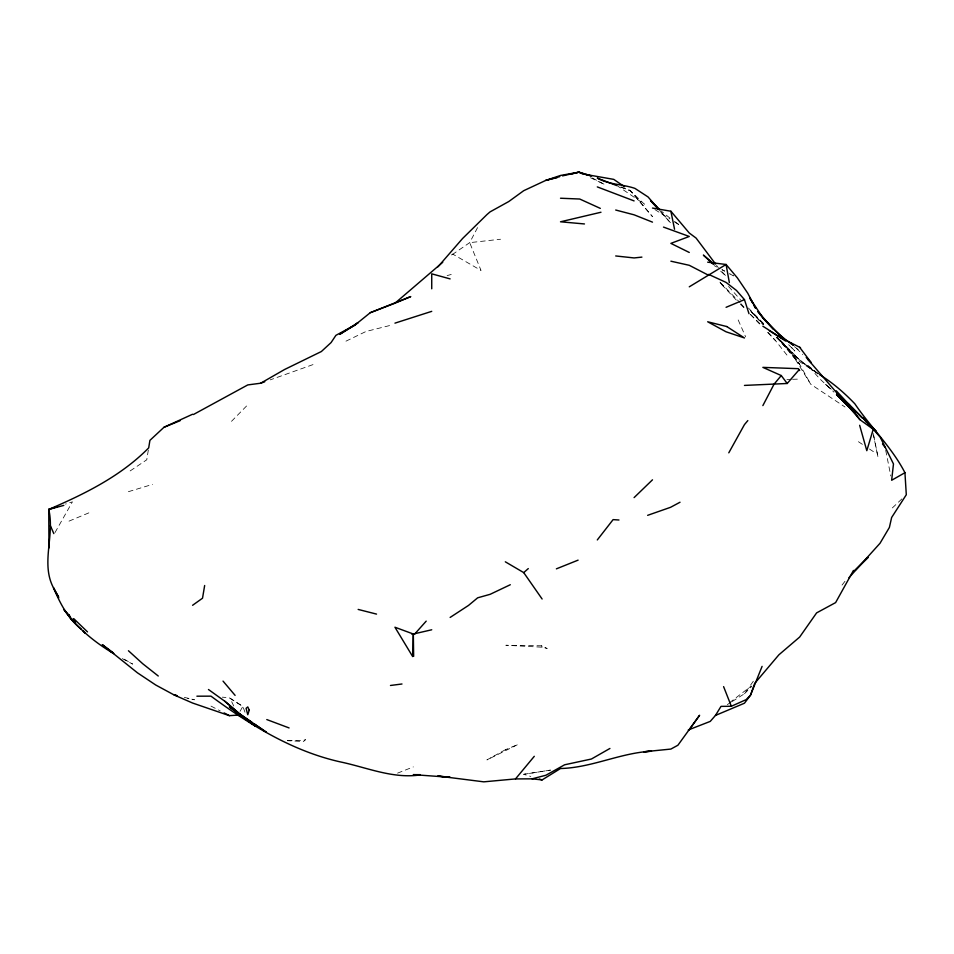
<?xml version="1.0" encoding="UTF-8"?>
<svg xmlns="http://www.w3.org/2000/svg" width="954" height="954" viewBox="0 0 954 954"><rect width="100%" height="100%" fill="white"/><g stroke="black" fill="none" stroke-linecap="round" stroke-linejoin="round"><path stroke-width="0.72" stroke-dasharray="4.77 3.58" d="M148.323 450.085L146.749 459.792L129.72 471.216M477.56 227.589L469.69 242.65L450.431 255.875L452.637 254.05L481.031 270.447L469.69 242.65L500.54 239.227M54.998 532.582L72.421 501.852L65.456 504.082M240.038 711.326L242.841 706.461L229.377 697.779L222.306 697.159M732.207 701.5L744.466 693.749L754.507 679.534M842.036 585.076L845.554 580.569M231.512 421.31L247.778 404.758M744.466 693.749L751.645 686.475M892.36 507.922L902.007 498.787M729.512 702.74L751.287 685.998M727.306 704.601L730.979 702.275M345.98 341.162L365.99 331.479L391.653 325.052M69.022 521.134L90.38 512.226M397.568 773.134L413.332 766.909M312.995 364.607L270.197 379.883M128.396 491.692L152.545 484.382M447.116 275.587L451.23 274.478M550.601 770.105L523.71 774.302L530.794 776.461M523.71 774.302L550.208 770.14M786.919 379.465L791.164 379.334M792.583 379.298L799.655 379.084M287.392 740.554L302.967 740.531L305.626 739.636L303.527 741.496L287.488 740.698M541.741 645.798L505.87 645.262L542.111 647.194L547.202 648.517L541.741 645.798L542.111 647.194M184.325 697.386L194.461 699.771L187.64 698.233M620.863 187.175L630.57 190.907L644.379 204.18L616.892 185.505M621.102 186.96L630.57 190.907L652.488 216.618L630.57 190.907L626.969 188.439M590.538 177.742L604.753 184.575L591.933 177.814M210.977 706.091L220.183 710.873M122.267 658.618L132.654 664.079L121.194 657.461M714.141 265.606L716.716 266.977M721.892 269.708L724.48 271.079M729.643 273.822L733.519 275.873L729.786 273.822M722.178 269.72L724.718 271.091M654.933 209.594L669.589 218.836M674.478 221.912L679.355 224.989M779.513 340.22L791.391 352.968L810.757 384.271L844.994 406.988M794.432 346.648L800.203 351.144M816.827 372.835L799.655 361.661L781.266 341.878L799.655 360.04L818.055 373.944L799.655 360.04L779.8 339.576M858.433 441.714L863.322 444.958M869.44 449.012L875.557 453.067M818.377 373.801L806.285 365.597L791.748 352.753L776.699 337.549M670.03 218.192L661.027 210.906M674.728 221.555L680.584 225.764M818.055 373.634L807.37 364.977L819.927 378.976L833.951 392.118M828.907 387.217L825.675 384.45L831.256 389.256M776.926 337.311L781.266 341.091L799.655 364.333L810.757 384.271M776.484 337.275L778.524 339.159L776.556 337.227M720.664 271.139L726.077 276.159L721.236 270.864M748.413 308.023L764.428 324.42M796.447 348.401L802.803 354.542M750.488 314.45L761.829 325.433M719.9 282.169L739.982 302.573M788.66 344.728L794.825 350.977L790.127 345.932M736.297 300.057L719.626 282.324M740.376 304.195L744.466 308.321M763.713 324.348L751.74 312.125L763.749 324.801M776.604 337.609L791.391 352.968L799.655 364.333L779.442 340.244M750.464 314.498L761.554 326.077M767.6 332.386L775.662 340.805L787.193 355.389M720.556 283.099L723.323 286.057L720.485 282.789M750.285 310.658L762.866 324.491M768.149 332.493L775.662 340.805M660.228 211.418L670.889 223.284L660.24 210.929M728.582 286.438L740.507 299.818M740.936 303.67L745.67 309.096M716.549 265.319L718.326 267.692M233.73 705.972L230.045 698.292L242.841 706.461L245.798 714.355M738.193 319.96L745.646 336.893M873.041 433.271L878.014 457.157L873.518 434.571M885.729 450.36L890.797 475.998M505.322 749.761L486.922 759.909L518.105 744.406L505.322 749.761"/><path stroke-width="1.43" d="M413.654 656.376L413.332 634.016L394.944 627.231L412.688 656.579L413.332 634.016L431.733 629.783M192.589 414.239L163.993 427.273L149.909 440.378L148.705 447.879C120.86 476.129 84.751 493.957 48.737 509.424C55.01 535.385 40.497 563.373 53.484 587.819C60.066 603.166 67.734 618.43 81.114 629.056M204.657 585.506L202.522 598.206L192.589 605.289M806.237 357.464L859.864 419.641L873.244 429.264L866.804 450.682L859.649 425.305M762.091 666.369L750.488 695.216L744.466 703.205L715.464 715.428L710.241 721.403L688.275 729.965M762.866 405.605L774.028 384.223L781.266 375.554L787.193 383.484L799.142 369.723L798.367 368.685L762.866 367.373L781.266 375.554M728.784 452.828L744.466 424.59L747.829 420.595M853.46 570.432L835.609 602.606L816.612 612.885L799.655 637.057L778.869 654.826L754.721 683.362L750.488 695.216L746.135 699.64L731.336 706.27L721.009 706.377L715.464 715.428M689.277 729.691L699.604 715.261L677.912 745.229L670.889 749.069L643.902 751.788M597.299 539.94L613.1 519.62L618.955 520.002M438.101 776.055L483.785 781.839L515.506 778.917L534.288 756.307M437.958 266.822L462.547 238.536L486.922 214.602L490.022 211.907L508.816 201.509L523.71 190.693L545.807 180.389L560.511 175.453L578.899 172.161L591.635 175.965M426.199 621.137L414.441 634.315L411.794 634.064M849 577.659L880.017 543.279L889.39 527.443L891.644 517.473L906.3 494.732L904.941 472.707C891.847 447.271 870.74 427.344 854.844 403.804C844.23 392.738 832.651 382.697 819.581 374.612M634.088 497.606L652.488 479.814M505.322 561.811L523.71 572.603L528.301 568.584M442.739 262.278L394.944 303.241L370.259 312.697L354.924 325.087L339.755 334.317L358.144 322.524L354.924 325.087L335.903 335.343L331.086 342.569L321.355 351.537L284.566 369.508L260.68 383.222L247.778 384.915L193.423 414.525M450.133 617.429L468.521 605.42L477.668 597.812L490.129 594.318L510.307 584.73M689.277 286.82L726.077 264.485L737.394 277.924L747.745 293.2L755.628 308.249L754.161 305.745M515.506 778.917L532.034 778.846L542.111 779.907L560.511 768.519C591.695 767.767 620.327 752.837 651.499 751.215M609.928 748.461L591.42 759.014L564.625 764.786L545.938 775.244L532.034 778.846M904.941 472.707L891.644 480.279L893.481 463.954L880.22 437.182L873.244 429.264M680.023 502.233L670.555 507.313L647.647 515.327M396.256 302.68L410.769 296.575L370.259 312.697M726.077 307.307L744.466 299.628L748.997 313.711M163.993 427.273L180.163 420.678M556.385 568.846L578.1 560.141M260.68 383.222L264.759 381.779M394.944 323.144L431.733 311.35M48.976 547.942L48.737 509.424L57.097 506.753M559.736 176.633L545.807 180.389L557.327 177.527M562.526 175.882L578.899 172.161L584.194 173.974M48.737 509.424L63.811 505.393M571.708 173.95L578.899 172.161L582.787 174.022M600.984 212.241L560.511 221.793L584.468 223.951M390.472 685.473L401.992 683.994M641.911 257.115L634.088 257.938L615.7 255.958M644.248 751.752L650.044 751.323M112.62 652.297L102.269 644.618L137.4 672.785L155.788 685.044L174.188 694.989L192.589 703.038L229.377 715.655L239.287 715.011M787.193 383.484L744.466 385.416M419.939 774.97C392.607 778.869 366.765 767.445 340.554 761.948C292.568 751.275 250.127 724.968 210.977 696.158L196.894 696.193M420.356 774.672L413.332 774.636L450.133 777.319L437.993 776.007M560.511 198.229L579.722 199.028L600.316 208.377M707.677 262.183L726.077 264.485L729.345 282.575M652.488 208.055L670.889 211.239L689.277 233.026L696.074 238.059L715.655 264.139M670.889 261.193L689.277 265.307L707.677 274.8M177.086 695.681L174.188 694.989L176.884 695.645M358.155 609.427L376.544 614.102M615.7 210.023L634.088 214.817L652.488 222.139M590.764 175.858L585.541 174.427L613.756 179.376L624.56 186.793M450.133 278.902L431.733 273.834L431.733 288.8M539.284 779.048L542.111 779.907M597.299 186.901L634.1 200.912M266.786 719.566L289.086 727.938M616.701 185.577L597.299 178.1C609.046 184.754 622.652 184.17 634.935 188.391L648.052 196.941L659.262 209.808M663.495 227.088L689.277 236.473L670.889 243.377L689.277 252.464M708.619 274.382L726.077 282.408L736.488 290.469L744.466 299.628M799.655 347.292L811.258 362.735L808.086 359.658M800.513 347.697L781.266 337.954L762.866 326.208M237.928 714.987L245.309 718.469M238.035 714.928L242.9 717.277M224.118 712.924L229.377 715.655M113.55 653.049L110.998 651.582L113.454 653.24M113.657 653.573C94.363 642.125 76.952 627.72 63.811 609.391L69.678 615.879M769.389 330.716L785.667 341.067M251.737 722.202L239.704 713.962L224.87 701.285L208.461 689.515M254.134 723.847L266.166 732.088L239.704 713.962L247.778 720.771L255.41 726.137L229.377 706.819L247.778 720.771L224.87 701.285M791.522 344.06C778.869 334.878 767.254 324.169 757.929 311.576M158.269 676.016L142.73 663.734L128.444 650.747M793.168 344.931L791.164 343.285L793.275 345.336M714.081 264.079L703.372 255.088L713.103 264.115M836.837 394.05L849.12 404.603L876.416 431.327M837.505 394.574L849.12 404.603L861.999 417.852M73.708 618.621L87.506 631.894M83.213 631.107L85.323 633.158L83.368 630.999M659.977 209.88L650.533 200.626L658.284 209.26M868.128 423.898L873.244 428.93L863.036 417.804L866.578 422.562M843.36 401.395L854.844 412.736L859.864 419.641M854.844 412.736L836.455 394.479L847.546 405.51M773.253 329.118L758.108 311.719M779.418 335.367L782.507 338.491M836.253 390.782L849.954 405.533M851.91 407.632L854.844 410.792M72.611 619.11L75.545 622.354M782.781 337.99L762.866 317.789L749.916 298.232L752.742 303.241M223.033 681.108L235.101 695.371M882.51 443.956L885.169 447.509M523.71 572.603L542.111 599.005M799.142 369.723L799.655 370.546M68.688 614.984L71.633 619.826L68.724 614.698M58.564 596.775L53.484 587.819L58.766 597.836M50.443 525.845L53.829 533.608M723.597 686.63L731.336 706.27M670.889 211.239L674.55 229.246M249.244 710.146L247.778 714.725L246.084 708.333L247.778 706.914L249.244 710.146M867.937 557.553L854.844 570.468L867.937 557.553M726.769 326.542L707.677 321.772L726.077 331.801L744.466 337.966L726.769 326.542"/></g></svg>
